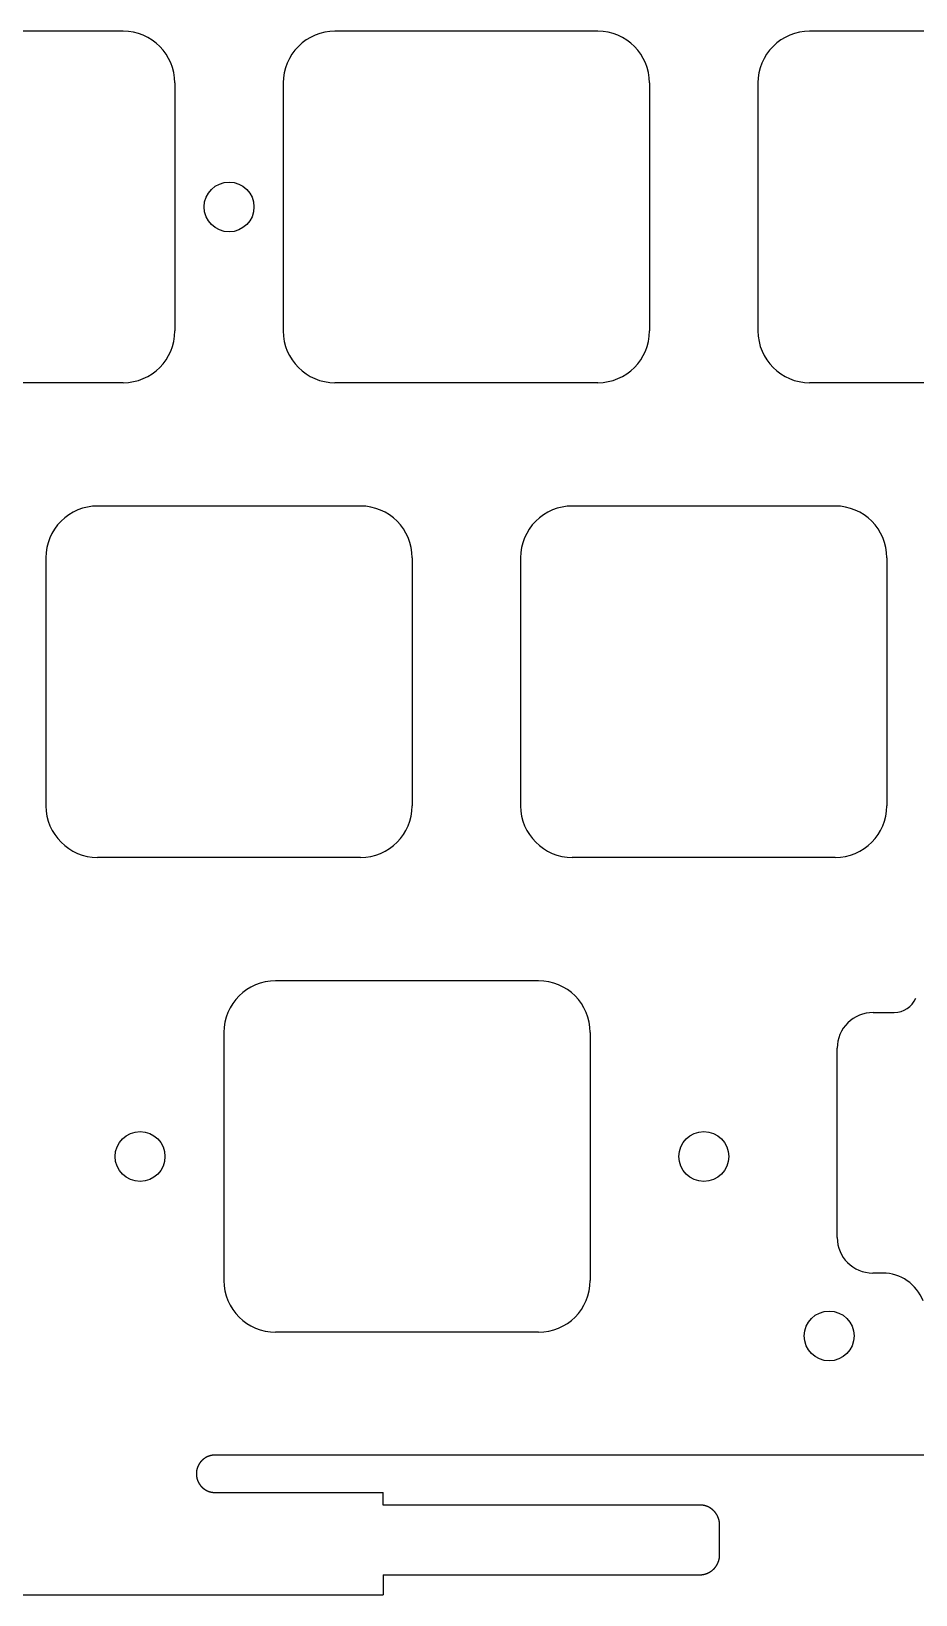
# Model space of a CAD drawing. Header units: millimetres. Extents: x -11 to 340, y -118 to 18.
# Drawn here: x 34.9 to 70.4, y -117.6 to -54.9 of the extents above; entities that cross this region are included whole.
import ezdxf

# ---------------------------------------------------------------- set-up
doc = ezdxf.new("R2010")
doc.units = ezdxf.units.MM
doc.header["$MEASUREMENT"] = 0
doc.layers.add('BLACK', color=7, linetype='CONTINUOUS')

msp = doc.modelspace()

# ---------------------------------------------------------------- linework, layer by layer
at = {"layer": 'BLACK', "linetype": 'Continuous'}
for p, q in [((38.6125, -54.8625), (28.062501, -54.8625)), ((47.112501, -54.862502), (47.112501, -54.8625)), ((57.6625, -54.8625), (47.112501, -54.8625)), ((66.162501, -54.862502), (66.162501, -54.8625)), ((76.7125, -54.8625), (66.162501, -54.8625)), ((40.687501, -56.9375), (40.687501, -66.8875)), ((45.037501, -56.9375), (45.037501, -66.8875)), ((59.737501, -56.9375), (59.737501, -66.8875)), ((64.087501, -56.9375), (64.087501, -66.8875)), ((38.612501, -68.9625), (28.0625, -68.9625)), ((38.612501, -68.962501), (38.612501, -68.9625)), ((57.662501, -68.9625), (47.1125, -68.9625)), ((57.662501, -68.962501), (57.662501, -68.9625)), ((76.712501, -68.9625), (66.1625, -68.9625)), ((37.587501, -73.912502), (37.587501, -73.9125)), ((48.1375, -73.9125), (37.587501, -73.9125)), ((56.637501, -73.912502), (56.637501, -73.9125)), ((67.1875, -73.9125), (56.637501, -73.9125)), ((35.512501, -75.9875), (35.512501, -85.9375)), ((50.212501, -75.9875), (50.212501, -85.9375)), ((54.562501, -75.9875), (54.562501, -85.9375)), ((69.262501, -75.9875), (69.262501, -85.9375)), ((48.137501, -88.0125), (37.5875, -88.0125)), ((48.137501, -88.012501), (48.137501, -88.0125)), ((67.187501, -88.0125), (56.6375, -88.0125)), ((67.187501, -88.012501), (67.187501, -88.0125)), ((55.28125, -92.9625), (44.731249, -92.9625)), ((68.705262, -94.23706), (69.558825, -94.23706)), ((69.558825, -94.237048), (69.558825, -94.23706)), ((42.65625, -95.0375), (42.65625, -104.987501)), ((57.35625, -95.0375), (57.35625, -104.9875)), ((67.268235, -103.26294), (67.268235, -95.6622)), ((69.097325, -104.68794), (68.693225, -104.68794)), ((55.28125, -107.0625), (44.73125, -107.0625)), ((41.7013, -112.290703), (41.698967, -112.293806)), ((41.703648, -112.287613), (41.7013, -112.290703)), ((41.706012, -112.284534), (41.703648, -112.287613)), ((41.708393, -112.281467), (41.706012, -112.284534)), ((41.710789, -112.278413), (41.708393, -112.281467)), ((41.713201, -112.275371), (41.710789, -112.278413)), ((41.71563, -112.27234), (41.713201, -112.275371)), ((41.718073, -112.269323), (41.71563, -112.27234)), ((41.720533, -112.266317), (41.718073, -112.269323)), ((41.723008, -112.263325), (41.720533, -112.266317)), ((41.725499, -112.260345), (41.723008, -112.263325)), ((41.728004, -112.257378), (41.725499, -112.260345)), ((41.730526, -112.254423), (41.728004, -112.257378)), ((41.733062, -112.251482), (41.730526, -112.254423)), ((41.735614, -112.248553), (41.733062, -112.251482)), ((41.738181, -112.245638), (41.735614, -112.248553)), ((41.740763, -112.242735), (41.738181, -112.245638)), ((41.74336, -112.239846), (41.740763, -112.242735)), ((41.745972, -112.23697), (41.74336, -112.239846)), ((41.748599, -112.234108), (41.745972, -112.23697)), ((41.751241, -112.231259), (41.748599, -112.234108)), ((41.753897, -112.228424), (41.751241, -112.231259)), ((41.756568, -112.225603), (41.753897, -112.228424)), ((41.759253, -112.222795), (41.756568, -112.225603)), ((41.761952, -112.220001), (41.759253, -112.222795)), ((41.764667, -112.217221), (41.761952, -112.220001)), ((41.767395, -112.214455), (41.764667, -112.217221)), ((41.770137, -112.211703), (41.767395, -112.214455)), ((41.775665, -112.206242), (41.770137, -112.211703)), ((41.781248, -112.200838), (41.775665, -112.206242)), ((41.786886, -112.195493), (41.781248, -112.200838)), ((41.792578, -112.190206), (41.786886, -112.195493)), ((41.798325, -112.184978), (41.792578, -112.190206)), ((41.804124, -112.17981), (41.798325, -112.184978)), ((41.809976, -112.174702), (41.804124, -112.17981)), ((41.815879, -112.169656), (41.809976, -112.174702)), ((41.821833, -112.164671), (41.815879, -112.169656)), ((41.827837, -112.159749), (41.821833, -112.164671)), ((41.833891, -112.154889), (41.827837, -112.159749)), ((41.839994, -112.150093), (41.833891, -112.154889)), ((41.846145, -112.145361), (41.839994, -112.150093)), ((41.852343, -112.140693), (41.846145, -112.145361)), ((41.858588, -112.13609), (41.852343, -112.140693)), ((41.864878, -112.131553), (41.858588, -112.13609)), ((41.871214, -112.127081), (41.864878, -112.131553)), ((41.877594, -112.122676), (41.871214, -112.127081)), ((41.884018, -112.118338), (41.877594, -112.122676)), ((41.890484, -112.114068), (41.884018, -112.118338)), ((41.896993, -112.109866), (41.890484, -112.114068)), ((41.903544, -112.105732), (41.896993, -112.109866)), ((41.910135, -112.101666), (41.903544, -112.105732)), ((41.916766, -112.09767), (41.910135, -112.101666)), ((41.923437, -112.093744), (41.916766, -112.09767)), ((41.930146, -112.089887), (41.923437, -112.093744)), ((41.936892, -112.086102), (41.930146, -112.089887)), ((41.943676, -112.082386), (41.936892, -112.086102)), ((41.950497, -112.078743), (41.943676, -112.082386)), ((41.957353, -112.07517), (41.950497, -112.078743)), ((41.964243, -112.07167), (41.957353, -112.07517)), ((41.971169, -112.068242), (41.964243, -112.07167)), ((41.978127, -112.064886), (41.971169, -112.068242)), ((41.985119, -112.061604), (41.978127, -112.064886)), ((41.992142, -112.058394), (41.985119, -112.061604)), ((41.999197, -112.055258), (41.992142, -112.058394)), ((42.006283, -112.052196), (41.999197, -112.055258)), ((42.013398, -112.049208), (42.006283, -112.052196)), ((42.020543, -112.046294), (42.013398, -112.049208)), ((42.027717, -112.043455), (42.020543, -112.046294)), ((42.034919, -112.040691), (42.027717, -112.043455)), ((42.042148, -112.038002), (42.034919, -112.040691)), ((42.049404, -112.035388), (42.042148, -112.038002)), ((42.056686, -112.032849), (42.049404, -112.035388)), ((42.063993, -112.030387), (42.056686, -112.032849)), ((42.071325, -112.028), (42.063993, -112.030387)), ((42.078681, -112.02569), (42.071325, -112.028)), ((42.086061, -112.023455), (42.078681, -112.02569)), ((42.093464, -112.021298), (42.086061, -112.023455)), ((42.100889, -112.019217), (42.093464, -112.021298)), ((42.108336, -112.017213), (42.100889, -112.019217)), ((42.115804, -112.015286), (42.108336, -112.017213)), ((42.123292, -112.013436), (42.115804, -112.015286)), ((42.130801, -112.011664), (42.123292, -112.013436)), ((42.138329, -112.009969), (42.130801, -112.011664)), ((42.145876, -112.008352), (42.138329, -112.009969)), ((42.153441, -112.006813), (42.145876, -112.008352)), ((42.161024, -112.005351), (42.153441, -112.006813)), ((42.168624, -112.003968), (42.161024, -112.005351)), ((42.176242, -112.002663), (42.168624, -112.003968)), ((42.183875, -112.001436), (42.176242, -112.002663)), ((42.191524, -112.000287), (42.183875, -112.001436)), ((42.199188, -111.999217), (42.191524, -112.000287)), ((42.206867, -111.998226), (42.199188, -111.999217)), ((42.214561, -111.997313), (42.206867, -111.998226)), ((42.222268, -111.996479), (42.214561, -111.997313)), ((42.229988, -111.995725), (42.222268, -111.996479)), ((42.237721, -111.995049), (42.229988, -111.995725)), ((42.245467, -111.994452), (42.237721, -111.995049)), ((42.253225, -111.993935), (42.245467, -111.994452)), ((42.260994, -111.993497), (42.253225, -111.993935)), ((42.268775, -111.993138), (42.260994, -111.993497)), ((42.276566, -111.992859), (42.268775, -111.993138)), ((42.284368, -111.99266), (42.276566, -111.992859)), ((42.292179, -111.99254), (42.284368, -111.99266)), ((42.3, -111.9925), (42.292179, -111.99254)), ((106.700195, -111.9925), (42.3, -111.9925)), ((41.550015, -112.737786), (41.55, -112.741703)), ((41.55, -112.741703), (41.55, -112.7425)), ((41.55, -112.7425), (41.55004, -112.750321)), ((41.550049, -112.733874), (41.550015, -112.737786)), ((41.55004, -112.750321), (41.55016, -112.758132)), ((41.550103, -112.729961), (41.550049, -112.733874)), ((41.550177, -112.726054), (41.550103, -112.729961)), ((41.55016, -112.758132), (41.550359, -112.765934)), ((41.550271, -112.722146), (41.550177, -112.726054)), ((41.550385, -112.718243), (41.550271, -112.722146)), ((41.550359, -112.765934), (41.550638, -112.773725)), ((41.550519, -112.714341), (41.550385, -112.718243)), ((41.550673, -112.710444), (41.550519, -112.714341)), ((41.550638, -112.773725), (41.550997, -112.781506)), ((41.550847, -112.706547), (41.550673, -112.710444)), ((41.55104, -112.702655), (41.550847, -112.706547)), ((41.550997, -112.781506), (41.551435, -112.789275)), ((41.551254, -112.698763), (41.55104, -112.702655)), ((41.551488, -112.694877), (41.551254, -112.698763)), ((41.551435, -112.789275), (41.551952, -112.797033)), ((41.551741, -112.690991), (41.551488, -112.694877)), ((41.552014, -112.687111), (41.551741, -112.690991)), ((41.551952, -112.797033), (41.552549, -112.804779)), ((41.552308, -112.683231), (41.552014, -112.687111)), ((41.552621, -112.679356), (41.552308, -112.683231)), ((41.552549, -112.804779), (41.553225, -112.812512)), ((41.552953, -112.675483), (41.552621, -112.679356)), ((41.553306, -112.671615), (41.552953, -112.675483)), ((41.553225, -112.812512), (41.553979, -112.820232)), ((41.553679, -112.667747), (41.553306, -112.671615)), ((41.554071, -112.663886), (41.553679, -112.667747)), ((41.553979, -112.820232), (41.554813, -112.82794)), ((41.554483, -112.660025), (41.554071, -112.663886)), ((41.554915, -112.656171), (41.554483, -112.660025)), ((41.554813, -112.82794), (41.555726, -112.835633)), ((41.555366, -112.652317), (41.554915, -112.656171)), ((41.555838, -112.648469), (41.555366, -112.652317)), ((41.555726, -112.835633), (41.556717, -112.843312)), ((41.556329, -112.644622), (41.555838, -112.648469)), ((41.55684, -112.640782), (41.556329, -112.644622)), ((41.556717, -112.843312), (41.557787, -112.850976)), ((41.55737, -112.636943), (41.55684, -112.640782)), ((41.55792, -112.63311), (41.55737, -112.636943)), ((41.557787, -112.850976), (41.558936, -112.858625)), ((41.55849, -112.629278), (41.55792, -112.63311)), ((41.55908, -112.625453), (41.55849, -112.629278)), ((41.558936, -112.858625), (41.560163, -112.866259)), ((41.559689, -112.621629), (41.55908, -112.625453)), ((41.560318, -112.617812), (41.559689, -112.621629)), ((41.560163, -112.866259), (41.561468, -112.873876)), ((41.560966, -112.613996), (41.560318, -112.617812)), ((41.561634, -112.610187), (41.560966, -112.613996)), ((41.561468, -112.873876), (41.562851, -112.881476)), ((41.562322, -112.60638), (41.561634, -112.610187)), ((41.563029, -112.602579), (41.562322, -112.60638)), ((41.562851, -112.881476), (41.564313, -112.889059)), ((41.563756, -112.598781), (41.563029, -112.602579)), ((41.564502, -112.594989), (41.563756, -112.598781)), ((41.564313, -112.889059), (41.565852, -112.896624)), ((41.565268, -112.591199), (41.564502, -112.594989)), ((41.566053, -112.587416), (41.565268, -112.591199)), ((41.565852, -112.896624), (41.567469, -112.904171)), ((41.566858, -112.583636), (41.566053, -112.587416)), ((41.567682, -112.579862), (41.566858, -112.583636)), ((41.567469, -112.904171), (41.569164, -112.911699)), ((41.568526, -112.576091), (41.567682, -112.579862)), ((41.569389, -112.572327), (41.568526, -112.576091)), ((41.569164, -112.911699), (41.570936, -112.919208)), ((41.570272, -112.568566), (41.569389, -112.572327)), ((41.571174, -112.564812), (41.570272, -112.568566)), ((41.572096, -112.561061), (41.571174, -112.564812)), ((41.573036, -112.557317), (41.572096, -112.561061)), ((41.573996, -112.553576), (41.573036, -112.557317)), ((41.574976, -112.549843), (41.573996, -112.553576)), ((41.575975, -112.546112), (41.574976, -112.549843)), ((41.576992, -112.54239), (41.575975, -112.546112)), ((41.57803, -112.53867), (41.576992, -112.54239)), ((41.579086, -112.534958), (41.57803, -112.53867)), ((41.580162, -112.53125), (41.579086, -112.534958)), ((41.581257, -112.52755), (41.580162, -112.53125)), ((41.582371, -112.523853), (41.581257, -112.52755)), ((41.583504, -112.520165), (41.582371, -112.523853)), ((41.584657, -112.51648), (41.583504, -112.520165)), ((41.585828, -112.512803), (41.584657, -112.51648)), ((41.587019, -112.50913), (41.585828, -112.512803)), ((41.588228, -112.505466), (41.587019, -112.50913)), ((41.589457, -112.501805), (41.588228, -112.505466)), ((41.590704, -112.498154), (41.589457, -112.501805)), ((41.591971, -112.494506), (41.590704, -112.498154)), ((41.593256, -112.490867), (41.591971, -112.494506)), ((41.594561, -112.487233), (41.593256, -112.490867)), ((41.595884, -112.483607), (41.594561, -112.487233)), ((41.597226, -112.479986), (41.595884, -112.483607)), ((41.598587, -112.476374), (41.597226, -112.479986)), ((41.599967, -112.472766), (41.598587, -112.476374)), ((41.601365, -112.469168), (41.599967, -112.472766)), ((41.602782, -112.465575), (41.601365, -112.469168)), ((41.604218, -112.461991), (41.602782, -112.465575)), ((41.605673, -112.458412), (41.604218, -112.461991)), ((41.607146, -112.454842), (41.605673, -112.458412)), ((41.608638, -112.451278), (41.607146, -112.454842)), ((41.610148, -112.447724), (41.608638, -112.451278)), ((41.611677, -112.444175), (41.610148, -112.447724)), ((41.613224, -112.440635), (41.611677, -112.444175)), ((41.614791, -112.437102), (41.613224, -112.440635)), ((41.616375, -112.433578), (41.614791, -112.437102)), ((41.617978, -112.43006), (41.616375, -112.433578)), ((41.619598, -112.426552), (41.617978, -112.43006)), ((41.621238, -112.423051), (41.619598, -112.426552)), ((41.622895, -112.419559), (41.621238, -112.423051)), ((41.624572, -112.416074), (41.622895, -112.419559)), ((41.626265, -112.412599), (41.624572, -112.416074)), ((41.627978, -112.409131), (41.626265, -112.412599)), ((41.629708, -112.405673), (41.627978, -112.409131)), ((41.631457, -112.402222), (41.629708, -112.405673)), ((41.633223, -112.398781), (41.631457, -112.402222)), ((41.635007, -112.395348), (41.633223, -112.398781)), ((41.636809, -112.391925), (41.635007, -112.395348)), ((41.63863, -112.388509), (41.636809, -112.391925)), ((41.640467, -112.385104), (41.63863, -112.388509)), ((41.642324, -112.381707), (41.640467, -112.385104)), ((41.644197, -112.378321), (41.642324, -112.381707)), ((41.646089, -112.374942), (41.644197, -112.378321)), ((41.647997, -112.371574), (41.646089, -112.374942)), ((41.649924, -112.368215), (41.647997, -112.371574)), ((41.651868, -112.364866), (41.649924, -112.368215)), ((41.65383, -112.361526), (41.651868, -112.364866)), ((41.655808, -112.358197), (41.65383, -112.361526)), ((41.657805, -112.354877), (41.655808, -112.358197)), ((41.659818, -112.351567), (41.657805, -112.354877)), ((41.66185, -112.348267), (41.659818, -112.351567)), ((41.663898, -112.344978), (41.66185, -112.348267)), ((41.665963, -112.341698), (41.663898, -112.344978)), ((41.668046, -112.33843), (41.665963, -112.341698)), ((41.670146, -112.335171), (41.668046, -112.33843)), ((41.672262, -112.331924), (41.670146, -112.335171)), ((41.674396, -112.328686), (41.672262, -112.331924)), ((41.676546, -112.32546), (41.674396, -112.328686)), ((41.678714, -112.322244), (41.676546, -112.32546)), ((41.680898, -112.31904), (41.678714, -112.322244)), ((41.683099, -112.315845), (41.680898, -112.31904)), ((41.685316, -112.312663), (41.683099, -112.315845)), ((41.68755, -112.309491), (41.685316, -112.312663)), ((41.689801, -112.306332), (41.68755, -112.309491)), ((41.692068, -112.303182), (41.689801, -112.306332)), ((41.694351, -112.300045), (41.692068, -112.303182)), ((41.696651, -112.296919), (41.694351, -112.300045)), ((41.698967, -112.293806), (41.696651, -112.296919)), ((41.570936, -112.919208), (41.572786, -112.926696)), ((41.572786, -112.926696), (41.574713, -112.934164)), ((41.574713, -112.934164), (41.576717, -112.941611)), ((41.576717, -112.941611), (41.578798, -112.949036)), ((41.578798, -112.949036), (41.580955, -112.956439)), ((41.580955, -112.956439), (41.58319, -112.963819)), ((41.58319, -112.963819), (41.5855, -112.971175)), ((41.5855, -112.971175), (41.587887, -112.978507)), ((41.587887, -112.978507), (41.590349, -112.985815)), ((41.590349, -112.985815), (41.592888, -112.993097)), ((41.592888, -112.993097), (41.595501, -113.000352)), ((41.595501, -113.000352), (41.598191, -113.007582)), ((41.598191, -113.007582), (41.600955, -113.014783)), ((41.600955, -113.014783), (41.603794, -113.021957)), ((41.603794, -113.021957), (41.606708, -113.029102)), ((41.606708, -113.029102), (41.609696, -113.036218)), ((41.609696, -113.036218), (41.612758, -113.043303)), ((41.612758, -113.043303), (41.615894, -113.050358)), ((41.615894, -113.050358), (41.619104, -113.057382)), ((41.619104, -113.057382), (41.622386, -113.064373)), ((41.622386, -113.064373), (41.625742, -113.071332)), ((41.625742, -113.071332), (41.62917, -113.078257)), ((41.62917, -113.078257), (41.63267, -113.085148)), ((41.63267, -113.085148), (41.636243, -113.092004)), ((41.636243, -113.092004), (41.639886, -113.098824)), ((41.639886, -113.098824), (41.643601, -113.105608)), ((41.643601, -113.105608), (41.647387, -113.112355)), ((41.647387, -113.112355), (41.651244, -113.119064)), ((41.651244, -113.119064), (41.65517, -113.125734)), ((41.65517, -113.125734), (41.659166, -113.132365)), ((41.659166, -113.132365), (41.663231, -113.138956)), ((41.663231, -113.138956), (41.667366, -113.145507)), ((41.667366, -113.145507), (41.671568, -113.152016)), ((41.671568, -113.152016), (41.675838, -113.158483)), ((41.675838, -113.158483), (41.680176, -113.164906)), ((41.680176, -113.164906), (41.684581, -113.171286)), ((41.684581, -113.171286), (41.689052, -113.177622)), ((41.689052, -113.177622), (41.69359, -113.183913)), ((41.69359, -113.183913), (41.698193, -113.190157)), ((41.698193, -113.190157), (41.70286, -113.196355)), ((41.70286, -113.196355), (41.707593, -113.202506)), ((41.707593, -113.202506), (41.712389, -113.208609)), ((41.712389, -113.208609), (41.717249, -113.214663)), ((41.717249, -113.214663), (41.722171, -113.220667)), ((41.722171, -113.220667), (41.727156, -113.226621)), ((41.727156, -113.226621), (41.732202, -113.232525)), ((41.732202, -113.232525), (41.73731, -113.238376)), ((41.73731, -113.238376), (41.742478, -113.244175)), ((41.742478, -113.244175), (41.747705, -113.249922)), ((41.747705, -113.249922), (41.752992, -113.255614)), ((41.752992, -113.255614), (41.758338, -113.261252)), ((41.758338, -113.261252), (41.763742, -113.266835)), ((41.763742, -113.266835), (41.769203, -113.272363)), ((41.769203, -113.272363), (41.771955, -113.275105)), ((41.771955, -113.275105), (41.774721, -113.277834)), ((41.774721, -113.277834), (41.777501, -113.280548)), ((41.777501, -113.280548), (41.780295, -113.283247)), ((41.780295, -113.283247), (41.783102, -113.285933)), ((41.783102, -113.285933), (41.785924, -113.288603)), ((41.785924, -113.288603), (41.788759, -113.29126)), ((41.788759, -113.29126), (41.791608, -113.293901)), ((41.791608, -113.293901), (41.79447, -113.296528)), ((41.79447, -113.296528), (41.797346, -113.29914)), ((41.797346, -113.29914), (41.800235, -113.301737)), ((41.800235, -113.301737), (41.803137, -113.304319)), ((41.803137, -113.304319), (41.806053, -113.306886)), ((41.806053, -113.306886), (41.808981, -113.309438)), ((41.808981, -113.309438), (41.811923, -113.311974)), ((41.811923, -113.311974), (41.814877, -113.314496)), ((41.814877, -113.314496), (41.817844, -113.317002)), ((41.817844, -113.317002), (41.820825, -113.319492)), ((41.820825, -113.319492), (41.823817, -113.321967)), ((41.823817, -113.321967), (41.826823, -113.324427)), ((41.826823, -113.324427), (41.82984, -113.32687)), ((41.82984, -113.32687), (41.83287, -113.329299)), ((41.83287, -113.329299), (41.835912, -113.331711)), ((41.835912, -113.331711), (41.838967, -113.334107)), ((41.838967, -113.334107), (41.842033, -113.336488)), ((41.842033, -113.336488), (41.845112, -113.338852)), ((41.845112, -113.338852), (41.848202, -113.3412)), ((41.848202, -113.3412), (41.851305, -113.343533)), ((41.851305, -113.343533), (41.854419, -113.345849)), ((41.854419, -113.345849), (41.857545, -113.348149)), ((41.857545, -113.348149), (41.860682, -113.350432)), ((41.860682, -113.350432), (41.863831, -113.352699)), ((41.863831, -113.352699), (41.866991, -113.35495)), ((41.866991, -113.35495), (41.870163, -113.357184)), ((41.870163, -113.357184), (41.873345, -113.359401)), ((41.873345, -113.359401), (41.876539, -113.361602)), ((41.876539, -113.361602), (41.879744, -113.363786)), ((41.879744, -113.363786), (41.88296, -113.365954)), ((41.88296, -113.365954), (41.886186, -113.368104)), ((41.886186, -113.368104), (41.889423, -113.370238)), ((41.889423, -113.370238), (41.892671, -113.372354)), ((41.892671, -113.372354), (41.89593, -113.374454)), ((41.89593, -113.374454), (41.899198, -113.376537)), ((41.899198, -113.376537), (41.902478, -113.378602)), ((41.902478, -113.378602), (41.905767, -113.38065)), ((41.905767, -113.38065), (41.909067, -113.382682)), ((41.909067, -113.382682), (41.912376, -113.384695)), ((41.912376, -113.384695), (41.915697, -113.386692)), ((41.915697, -113.386692), (41.919026, -113.38867)), ((41.919026, -113.38867), (41.922366, -113.390632)), ((41.922366, -113.390632), (41.925714, -113.392576)), ((41.925714, -113.392576), (41.929074, -113.394503)), ((41.929074, -113.394503), (41.932442, -113.396412)), ((41.932442, -113.396412), (41.93582, -113.398303)), ((41.93582, -113.398303), (41.939207, -113.400176)), ((41.939207, -113.400176), (41.942604, -113.402033)), ((41.942604, -113.402033), (41.946009, -113.40387)), ((41.946009, -113.40387), (41.949424, -113.405691)), ((41.949424, -113.405691), (41.952847, -113.407493)), ((41.952847, -113.407493), (41.956281, -113.409277)), ((41.956281, -113.409277), (41.959722, -113.411043)), ((41.959722, -113.411043), (41.963173, -113.412792)), ((41.963173, -113.412792), (41.966631, -113.414522)), ((41.966631, -113.414522), (41.970099, -113.416235)), ((41.970099, -113.416235), (41.973574, -113.417928)), ((41.973574, -113.417928), (41.977059, -113.419605)), ((41.977059, -113.419605), (41.98055, -113.421262)), ((41.98055, -113.421262), (41.984052, -113.422902)), ((41.984052, -113.422902), (41.98756, -113.424522)), ((41.98756, -113.424522), (41.991078, -113.426125)), ((41.991078, -113.426125), (41.994601, -113.427709)), ((41.994601, -113.427709), (41.998135, -113.429275)), ((41.998135, -113.429275), (42.001674, -113.430823)), ((42.001674, -113.430823), (42.005223, -113.432352)), ((42.005223, -113.432352), (42.008778, -113.433862)), ((42.008778, -113.433862), (42.012342, -113.435354)), ((42.012342, -113.435354), (42.015912, -113.436827)), ((42.015912, -113.436827), (42.01949, -113.438282)), ((42.01949, -113.438282), (42.023074, -113.439718)), ((42.023074, -113.439718), (42.026668, -113.441135)), ((42.026668, -113.441135), (42.030266, -113.442533)), ((42.030266, -113.442533), (42.033873, -113.443913)), ((42.033873, -113.443913), (42.037485, -113.445274)), ((42.037485, -113.445274), (42.041106, -113.446616)), ((42.041106, -113.446616), (42.044732, -113.447939)), ((42.044732, -113.447939), (42.048367, -113.449244)), ((42.048367, -113.449244), (42.052006, -113.450529)), ((42.052006, -113.450529), (42.055653, -113.451796)), ((42.055653, -113.451796), (42.059305, -113.453043)), ((42.059305, -113.453043), (42.062965, -113.454272)), ((42.062965, -113.454272), (42.06663, -113.455481)), ((42.06663, -113.455481), (42.070303, -113.456672)), ((42.070303, -113.456672), (42.073979, -113.457843)), ((42.073979, -113.457843), (42.077664, -113.458996)), ((42.077664, -113.458996), (42.081353, -113.460129)), ((42.081353, -113.460129), (42.08505, -113.461243)), ((42.08505, -113.461243), (42.08875, -113.462338)), ((42.08875, -113.462338), (42.092458, -113.463414)), ((42.092458, -113.463414), (42.09617, -113.46447)), ((42.09617, -113.46447), (42.099889, -113.465508)), ((42.099889, -113.465508), (42.103612, -113.466525)), ((42.103612, -113.466525), (42.107342, -113.467524)), ((42.107342, -113.467524), (42.111076, -113.468504)), ((42.111076, -113.468504), (42.114817, -113.469464)), ((42.114817, -113.469464), (42.11856, -113.470404)), ((42.11856, -113.470404), (42.122312, -113.471326)), ((42.122312, -113.471326), (42.126066, -113.472228)), ((42.126066, -113.472228), (42.129827, -113.473111)), ((42.129827, -113.473111), (42.133591, -113.473974)), ((42.133591, -113.473974), (42.137362, -113.474818)), ((42.137362, -113.474818), (42.141135, -113.475642)), ((42.141135, -113.475642), (42.144916, -113.476447)), ((42.144916, -113.476447), (42.148699, -113.477232)), ((42.148699, -113.477232), (42.152488, -113.477998)), ((42.152488, -113.477998), (42.15628, -113.478744)), ((42.15628, -113.478744), (42.160079, -113.479471)), ((42.160079, -113.479471), (42.163879, -113.480178)), ((42.163879, -113.480178), (42.167687, -113.480866)), ((42.167687, -113.480866), (42.171496, -113.481534)), ((42.171496, -113.481534), (42.175311, -113.482182)), ((42.175311, -113.482182), (42.179129, -113.482811)), ((42.179129, -113.482811), (42.182952, -113.48342)), ((42.182952, -113.48342), (42.186778, -113.48401)), ((42.186778, -113.48401), (42.190609, -113.48458)), ((42.190609, -113.48458), (42.194442, -113.48513)), ((42.194442, -113.48513), (42.198282, -113.48566)), ((42.198282, -113.48566), (42.202122, -113.486171)), ((42.202122, -113.486171), (42.205969, -113.486662)), ((42.205969, -113.486662), (42.209817, -113.487134)), ((42.209817, -113.487134), (42.21367, -113.487585)), ((42.21367, -113.487585), (42.217525, -113.488017)), ((42.217525, -113.488017), (42.221386, -113.488429)), ((42.221386, -113.488429), (42.225247, -113.488821)), ((42.225247, -113.488821), (42.229114, -113.489194)), ((42.229114, -113.489194), (42.232982, -113.489547)), ((42.232982, -113.489547), (42.236856, -113.489879)), ((42.236856, -113.489879), (42.24073, -113.490192)), ((42.24073, -113.490192), (42.24461, -113.490486)), ((42.24461, -113.490486), (42.248491, -113.490759)), ((42.248491, -113.490759), (42.252377, -113.491012)), ((42.252377, -113.491012), (42.256263, -113.491246)), ((42.256263, -113.491246), (42.260154, -113.49146)), ((42.260154, -113.49146), (42.264046, -113.491653)), ((42.264046, -113.491653), (42.267944, -113.491827)), ((42.267944, -113.491827), (42.271841, -113.491981)), ((42.271841, -113.491981), (42.275743, -113.492115)), ((42.275743, -113.492115), (42.279646, -113.492229)), ((42.279646, -113.492229), (42.283553, -113.492323)), ((42.283553, -113.492323), (42.287461, -113.492397)), ((42.287461, -113.492397), (42.291374, -113.492451)), ((42.291374, -113.492451), (42.295286, -113.492485)), ((42.295286, -113.492485), (42.299203, -113.4925)), ((42.299203, -113.4925), (42.3, -113.4925)), ((42.3, -113.4925), (49.05, -113.4925)), ((49.05, -113.995029), (49.05, -113.4925)), ((61.75, -113.995029), (49.05, -113.995029)), ((61.750728, -113.995029), (61.75, -113.995029)), ((61.754773, -113.995043), (61.750728, -113.995029)), ((61.758814, -113.995077), (61.754773, -113.995043)), ((61.762855, -113.99513), (61.758814, -113.995077)), ((61.766891, -113.995204), (61.762855, -113.99513)), ((61.770927, -113.995297), (61.766891, -113.995204)), ((61.774958, -113.995411), (61.770927, -113.995297)), ((61.778989, -113.995544), (61.774958, -113.995411)), ((61.783015, -113.995698), (61.778989, -113.995544)), ((61.787041, -113.995871), (61.783015, -113.995698)), ((61.791061, -113.996065), (61.787041, -113.995871)), ((61.795082, -113.996278), (61.791061, -113.996065)), ((61.799096, -113.996511), (61.795082, -113.996278)), ((61.803111, -113.996764), (61.799096, -113.996511)), ((61.80712, -113.997037), (61.803111, -113.996764)), ((61.811128, -113.99733), (61.80712, -113.997037)), ((61.815131, -113.997642), (61.811128, -113.99733)), ((61.819134, -113.997975), (61.815131, -113.997642)), ((61.823131, -113.998327), (61.819134, -113.997975)), ((61.827127, -113.998699), (61.823131, -113.998327)), ((61.831117, -113.999091), (61.827127, -113.998699)), ((61.835106, -113.999503), (61.831117, -113.999091)), ((61.83909, -113.999934), (61.835106, -113.999503)), ((61.843073, -114.000385), (61.83909, -113.999934)), ((61.847049, -114.000856), (61.843073, -114.000385)), ((61.851025, -114.001347), (61.847049, -114.000856)), ((61.854995, -114.001857), (61.851025, -114.001347)), ((61.858963, -114.002387), (61.854995, -114.001857)), ((61.862925, -114.002937), (61.858963, -114.002387)), ((61.866886, -114.003507), (61.862925, -114.002937)), ((61.870841, -114.004096), (61.866886, -114.003507)), ((61.874794, -114.004705), (61.870841, -114.004096)), ((61.878741, -114.005333), (61.874794, -114.004705)), ((61.882686, -114.005982), (61.878741, -114.005333)), ((61.886624, -114.006649), (61.882686, -114.005982)), ((61.890561, -114.007337), (61.886624, -114.006649)), ((61.894492, -114.008044), (61.890561, -114.007337)), ((61.89842, -114.008771), (61.894492, -114.008044)), ((61.902342, -114.009516), (61.89842, -114.008771)), ((61.906261, -114.010282), (61.902342, -114.009516)), ((61.910174, -114.011067), (61.906261, -114.010282)), ((61.914085, -114.011872), (61.910174, -114.011067)), ((61.917989, -114.012696), (61.914085, -114.011872)), ((61.92189, -114.01354), (61.917989, -114.012696)), ((61.925784, -114.014403), (61.92189, -114.01354)), ((61.929676, -114.015286), (61.925784, -114.014403)), ((61.933561, -114.016188), (61.929676, -114.015286)), ((61.937443, -114.017109), (61.933561, -114.016188)), ((61.941317, -114.01805), (61.937443, -114.017109)), ((61.945189, -114.01901), (61.941317, -114.01805)), ((61.949054, -114.01999), (61.945189, -114.01901)), ((61.952915, -114.020989), (61.949054, -114.01999)), ((61.956769, -114.022007), (61.952915, -114.020989)), ((61.96062, -114.023044), (61.956769, -114.022007)), ((61.964463, -114.024101), (61.96062, -114.023044)), ((61.968303, -114.025177), (61.964463, -114.024101)), ((61.972135, -114.026272), (61.968303, -114.025177)), ((61.975964, -114.027387), (61.972135, -114.026272)), ((61.979785, -114.02852), (61.975964, -114.027387)), ((61.983602, -114.029673), (61.979785, -114.02852)), ((61.987411, -114.030845), (61.983602, -114.029673)), ((61.991217, -114.032036), (61.987411, -114.030845)), ((61.995014, -114.033246), (61.991217, -114.032036)), ((61.998807, -114.034476), (61.995014, -114.033246)), ((62.002592, -114.035724), (61.998807, -114.034476)), ((62.006373, -114.036991), (62.002592, -114.035724)), ((62.010145, -114.038277), (62.006373, -114.036991)), ((62.013913, -114.039583), (62.010145, -114.038277)), ((62.017672, -114.040907), (62.013913, -114.039583)), ((62.021427, -114.04225), (62.017672, -114.040907)), ((62.025174, -114.043612), (62.021427, -114.04225)), ((62.028915, -114.044993), (62.025174, -114.043612)), ((62.032648, -114.046393), (62.028915, -114.044993)), ((62.036376, -114.047811), (62.032648, -114.046393)), ((62.040095, -114.049248), (62.036376, -114.047811)), ((62.043809, -114.050705), (62.040095, -114.049248)), ((62.047513, -114.052179), (62.043809, -114.050705)), ((62.051213, -114.053673), (62.047513, -114.052179)), ((62.054903, -114.055185), (62.051213, -114.053673)), ((62.058588, -114.056716), (62.054903, -114.055185)), ((62.062264, -114.058265), (62.058588, -114.056716)), ((62.065933, -114.059833), (62.062264, -114.058265)), ((62.069594, -114.061419), (62.065933, -114.059833)), ((62.073248, -114.063024), (62.069594, -114.061419)), ((62.076893, -114.064647), (62.073248, -114.063024)), ((62.080532, -114.066289), (62.076893, -114.064647)), ((62.084161, -114.067949), (62.080532, -114.066289)), ((62.087784, -114.069627), (62.084161, -114.067949)), ((62.091397, -114.071324), (62.087784, -114.069627)), ((62.095003, -114.073039), (62.091397, -114.071324)), ((62.0986, -114.074772), (62.095003, -114.073039)), ((62.10219, -114.076524), (62.0986, -114.074772)), ((62.105769, -114.078293), (62.10219, -114.076524)), ((62.109342, -114.080081), (62.105769, -114.078293)), ((62.112905, -114.081886), (62.109342, -114.080081)), ((62.11646, -114.08371), (62.112905, -114.081886)), ((62.120005, -114.085551), (62.11646, -114.08371)), ((62.123542, -114.087411), (62.120005, -114.085551)), ((62.12707, -114.089288), (62.123542, -114.087411)), ((62.130589, -114.091184), (62.12707, -114.089288)), ((62.134098, -114.093097), (62.130589, -114.091184)), ((62.137599, -114.095028), (62.134098, -114.093097)), ((62.14109, -114.096977), (62.137599, -114.095028)), ((62.144572, -114.098943), (62.14109, -114.096977)), ((62.148043, -114.100927), (62.144572, -114.098943)), ((62.151507, -114.102929), (62.148043, -114.100927)), ((62.154959, -114.104947), (62.151507, -114.102929)), ((62.158402, -114.106984), (62.154959, -114.104947)), ((62.161835, -114.109037), (62.158402, -114.106984)), ((62.165259, -114.111109), (62.161835, -114.109037)), ((62.168671, -114.113197), (62.165259, -114.111109)), ((62.172075, -114.115303), (62.168671, -114.113197)), ((62.175467, -114.117426), (62.172075, -114.115303)), ((62.17885, -114.119567), (62.175467, -114.117426)), ((62.182222, -114.121724), (62.17885, -114.119567)), ((62.185584, -114.123898), (62.182222, -114.121724)), ((62.188935, -114.126089), (62.185584, -114.123898)), ((62.192276, -114.128298), (62.188935, -114.126089)), ((62.195605, -114.130523), (62.192276, -114.128298)), ((62.198924, -114.132765), (62.195605, -114.130523)), ((62.202231, -114.135023), (62.198924, -114.132765)), ((62.205529, -114.137299), (62.202231, -114.135023)), ((62.208814, -114.139591), (62.205529, -114.137299)), ((62.212089, -114.1419), (62.208814, -114.139591)), ((62.215352, -114.144225), (62.212089, -114.1419)), ((62.218604, -114.146567), (62.215352, -114.144225)), ((62.221844, -114.148925), (62.218604, -114.146567)), ((62.225073, -114.151299), (62.221844, -114.148925)), ((62.22829, -114.15369), (62.225073, -114.151299)), ((62.231496, -114.156097), (62.22829, -114.15369)), ((62.234689, -114.15852), (62.231496, -114.156097)), ((62.237871, -114.160959), (62.234689, -114.15852)), ((62.24104, -114.163414), (62.237871, -114.160959)), ((62.244198, -114.165885), (62.24104, -114.163414)), ((62.247344, -114.168372), (62.244198, -114.165885)), ((62.250477, -114.170875), (62.247344, -114.168372)), ((62.253598, -114.173393), (62.250477, -114.170875)), ((62.256706, -114.175928), (62.253598, -114.173393)), ((62.259802, -114.178477), (62.256706, -114.175928)), ((62.262886, -114.181043), (62.259802, -114.178477)), ((62.265956, -114.183623), (62.262886, -114.181043)), ((62.269014, -114.18622), (62.265956, -114.183623)), ((62.272059, -114.188831), (62.269014, -114.18622)), ((62.275091, -114.191458), (62.272059, -114.188831)), ((62.27811, -114.1941), (62.275091, -114.191458)), ((62.281116, -114.196757), (62.27811, -114.1941)), ((62.284109, -114.199429), (62.281116, -114.196757)), ((62.287088, -114.202116), (62.284109, -114.199429)), ((62.290054, -114.204818), (62.287088, -114.202116)), ((62.293007, -114.207535), (62.290054, -114.204818)), ((62.295946, -114.210266), (62.293007, -114.207535)), ((62.298872, -114.213013), (62.295946, -114.210266)), ((62.301783, -114.215773), (62.298872, -114.213013)), ((62.304681, -114.218549), (62.301783, -114.215773)), ((62.307566, -114.221338), (62.304681, -114.218549)), ((62.310436, -114.224142), (62.307566, -114.221338)), ((62.313292, -114.22696), (62.310436, -114.224142)), ((62.318962, -114.232639), (62.313292, -114.22696)), ((62.324575, -114.238375), (62.318962, -114.232639)), ((62.330131, -114.244165), (62.324575, -114.238375)), ((62.335628, -114.250011), (62.330131, -114.244165)), ((62.341066, -114.25591), (62.335628, -114.250011)), ((62.346445, -114.261863), (62.341066, -114.25591)), ((62.351763, -114.267869), (62.346445, -114.261863)), ((62.357022, -114.273927), (62.351763, -114.267869)), ((62.362218, -114.280036), (62.357022, -114.273927)), ((62.367353, -114.286197), (62.362218, -114.280036)), ((62.372426, -114.292407), (62.367353, -114.286197)), ((62.377436, -114.298667), (62.372426, -114.292407)), ((62.382382, -114.304975), (62.377436, -114.298667)), ((62.387264, -114.311331), (62.382382, -114.304975)), ((62.392082, -114.317735), (62.387264, -114.311331)), ((62.396835, -114.324185), (62.392082, -114.317735)), ((62.401522, -114.330682), (62.396835, -114.324185)), ((62.406144, -114.337223), (62.401522, -114.330682)), ((62.410698, -114.343809), (62.406144, -114.337223)), ((62.415186, -114.350438), (62.410698, -114.343809)), ((62.419607, -114.357111), (62.415186, -114.350438)), ((62.42396, -114.363826), (62.419607, -114.357111)), ((62.428244, -114.370582), (62.42396, -114.363826)), ((62.43246, -114.37738), (62.428244, -114.370582)), ((62.436606, -114.384217), (62.43246, -114.37738)), ((62.440683, -114.391094), (62.436606, -114.384217)), ((62.44469, -114.39801), (62.440683, -114.391094)), ((62.448627, -114.404964), (62.44469, -114.39801)), ((62.452493, -114.411956), (62.448627, -114.404964)), ((62.456288, -114.418984), (62.452493, -114.411956)), ((62.460012, -114.426048), (62.456288, -114.418984)), ((62.463663, -114.433147), (62.460012, -114.426048)), ((62.467243, -114.440281), (62.463663, -114.433147)), ((62.470751, -114.447449), (62.467243, -114.440281)), ((62.474185, -114.45465), (62.470751, -114.447449)), ((62.477547, -114.461883), (62.474185, -114.45465)), ((62.480835, -114.469148), (62.477547, -114.461883)), ((62.48405, -114.476445), (62.480835, -114.469148)), ((62.487191, -114.483772), (62.48405, -114.476445)), ((62.490257, -114.491129), (62.487191, -114.483772)), ((62.49325, -114.498515), (62.490257, -114.491129)), ((62.496167, -114.50593), (62.49325, -114.498515)), ((62.49901, -114.513372), (62.496167, -114.50593)), ((62.501778, -114.520842), (62.49901, -114.513372)), ((62.50447, -114.528339), (62.501778, -114.520842)), ((62.507087, -114.535861), (62.50447, -114.528339)), ((62.509628, -114.543409), (62.507087, -114.535861)), ((62.512093, -114.550982), (62.509628, -114.543409)), ((62.514482, -114.558579), (62.512093, -114.550982)), ((62.516794, -114.566199), (62.514482, -114.558579)), ((62.51903, -114.573843), (62.516794, -114.566199)), ((62.521189, -114.581509), (62.51903, -114.573843)), ((62.523272, -114.589196), (62.521189, -114.581509)), ((62.525277, -114.596905), (62.523272, -114.589196)), ((62.527205, -114.604635), (62.525277, -114.596905)), ((62.529056, -114.612385), (62.527205, -114.604635)), ((62.530829, -114.620154), (62.529056, -114.612385)), ((62.532525, -114.627942), (62.530829, -114.620154)), ((62.534143, -114.635749), (62.532525, -114.627942)), ((62.535683, -114.643574), (62.534143, -114.635749)), ((62.537145, -114.651417), (62.535683, -114.643574)), ((62.538529, -114.659276), (62.537145, -114.651417)), ((62.539835, -114.667152), (62.538529, -114.659276)), ((62.541062, -114.675044), (62.539835, -114.667152)), ((62.542211, -114.682951), (62.541062, -114.675044)), ((62.543281, -114.690874), (62.542211, -114.682951)), ((62.544273, -114.698811), (62.543281, -114.690874)), ((62.545186, -114.706762), (62.544273, -114.698811)), ((62.54602, -114.714726), (62.545186, -114.706762)), ((62.546775, -114.722704), (62.54602, -114.714726)), ((62.547451, -114.730695), (62.546775, -114.722704)), ((62.548047, -114.738698), (62.547451, -114.730695)), ((62.548565, -114.746713), (62.548047, -114.738698)), ((62.549003, -114.754739), (62.548565, -114.746713)), ((62.549362, -114.762776), (62.549003, -114.754739)), ((62.549641, -114.770825), (62.549362, -114.762776)), ((62.54984, -114.778883), (62.549641, -114.770825)), ((62.54996, -114.786951), (62.54984, -114.778883)), ((62.55, -114.795029), (62.54996, -114.786951)), ((62.55, -115.995029), (62.55, -114.795029)), ((62.547699, -116.056158), (62.547992, -116.052149)), ((62.547992, -116.052149), (62.548265, -116.04814)), ((62.548265, -116.04814), (62.548518, -116.044126)), ((62.548518, -116.044126), (62.548751, -116.040111)), ((62.548751, -116.040111), (62.548964, -116.036091)), ((62.548964, -116.036091), (62.549158, -116.03207)), ((62.549158, -116.03207), (62.549331, -116.028044)), ((62.549331, -116.028044), (62.549485, -116.024019)), ((62.549485, -116.024019), (62.549618, -116.019988)), ((62.549618, -116.019988), (62.549732, -116.015957)), ((62.549732, -116.015957), (62.549825, -116.01192)), ((62.549825, -116.01192), (62.549899, -116.007884)), ((62.549899, -116.007884), (62.549952, -116.003843)), ((62.549952, -116.003843), (62.549986, -115.999803)), ((62.549986, -115.999803), (62.55, -115.995757)), ((62.55, -115.995757), (62.55, -115.995029)), ((62.153935, -116.685712), (62.160812, -116.681635)), ((62.160812, -116.681635), (62.16765, -116.677489)), ((62.16765, -116.677489), (62.174447, -116.673273)), ((62.174447, -116.673273), (62.181204, -116.668989)), ((62.181204, -116.668989), (62.187918, -116.664636)), ((62.187918, -116.664636), (62.194591, -116.660216)), ((62.194591, -116.660216), (62.201221, -116.655728)), ((62.201221, -116.655728), (62.207806, -116.651173)), ((62.207806, -116.651173), (62.214348, -116.646551)), ((62.214348, -116.646551), (62.220844, -116.641864)), ((62.220844, -116.641864), (62.227294, -116.637111)), ((62.227294, -116.637111), (62.233698, -116.632294)), ((62.233698, -116.632294), (62.240054, -116.627411)), ((62.240054, -116.627411), (62.246362, -116.622465)), ((62.246362, -116.622465), (62.252622, -116.617455)), ((62.252622, -116.617455), (62.258832, -116.612383)), ((62.258832, -116.612383), (62.264993, -116.607248)), ((62.264993, -116.607248), (62.271102, -116.602051)), ((62.271102, -116.602051), (62.27716, -116.596793)), ((62.27716, -116.596793), (62.283166, -116.591474)), ((62.283166, -116.591474), (62.289119, -116.586095)), ((62.289119, -116.586095), (62.295019, -116.580657)), ((62.295019, -116.580657), (62.300864, -116.57516)), ((62.300864, -116.57516), (62.306655, -116.569604)), ((62.306655, -116.569604), (62.31239, -116.563991)), ((62.31239, -116.563991), (62.318069, -116.558321)), ((62.318069, -116.558321), (62.320887, -116.555465)), ((62.320887, -116.555465), (62.323691, -116.552595)), ((62.323691, -116.552595), (62.326481, -116.549711)), ((62.326481, -116.549711), (62.329256, -116.546813)), ((62.329256, -116.546813), (62.332017, -116.543901)), ((62.332017, -116.543901), (62.334763, -116.540975)), ((62.334763, -116.540975), (62.337494, -116.538036)), ((62.337494, -116.538036), (62.340211, -116.535084)), ((62.340211, -116.535084), (62.342913, -116.532118)), ((62.342913, -116.532118), (62.3456, -116.529138)), ((62.3456, -116.529138), (62.348272, -116.526145)), ((62.348272, -116.526145), (62.350929, -116.523139)), ((62.350929, -116.523139), (62.353571, -116.520121)), ((62.353571, -116.520121), (62.356198, -116.517088)), ((62.356198, -116.517088), (62.358809, -116.514043)), ((62.358809, -116.514043), (62.361406, -116.510985)), ((62.361406, -116.510985), (62.363986, -116.507915)), ((62.363986, -116.507915), (62.366552, -116.504831)), ((62.366552, -116.504831), (62.369102, -116.501736)), ((62.369102, -116.501736), (62.371636, -116.498627)), ((62.371636, -116.498627), (62.374154, -116.495506)), ((62.374154, -116.495506), (62.376657, -116.492373)), ((62.376657, -116.492373), (62.379144, -116.489228)), ((62.379144, -116.489228), (62.381615, -116.48607)), ((62.381615, -116.48607), (62.38407, -116.4829)), ((62.38407, -116.4829), (62.38651, -116.479718)), ((62.38651, -116.479718), (62.388932, -116.476525)), ((62.388932, -116.476525), (62.391339, -116.473319)), ((62.391339, -116.473319), (62.39373, -116.470102)), ((62.39373, -116.470102), (62.396104, -116.466873)), ((62.396104, -116.466873), (62.398462, -116.463633)), ((62.398462, -116.463633), (62.400804, -116.460381)), ((62.400804, -116.460381), (62.403129, -116.457118)), ((62.403129, -116.457118), (62.405438, -116.453843)), ((62.405438, -116.453843), (62.40773, -116.450558)), ((62.40773, -116.450558), (62.410006, -116.447261)), ((62.410006, -116.447261), (62.412264, -116.443953)), ((62.412264, -116.443953), (62.414506, -116.440634)), ((62.414506, -116.440634), (62.416731, -116.437305)), ((62.416731, -116.437305), (62.41894, -116.433964)), ((62.41894, -116.433964), (62.421131, -116.430613)), ((62.421131, -116.430613), (62.423305, -116.427251)), ((62.423305, -116.427251), (62.425462, -116.42388)), ((62.425462, -116.42388), (62.427603, -116.420497)), ((62.427603, -116.420497), (62.429726, -116.417104)), ((62.429726, -116.417104), (62.431832, -116.413701)), ((62.431832, -116.413701), (62.43392, -116.410288)), ((62.43392, -116.410288), (62.435992, -116.406864)), ((62.435992, -116.406864), (62.438045, -116.403432)), ((62.438045, -116.403432), (62.440082, -116.399988)), ((62.440082, -116.399988), (62.4421, -116.396536)), ((62.4421, -116.396536), (62.444102, -116.393073)), ((62.444102, -116.393073), (62.446086, -116.389601)), ((62.446086, -116.389601), (62.448052, -116.386119)), ((62.448052, -116.386119), (62.450001, -116.382629)), ((62.450001, -116.382629), (62.451932, -116.379127)), ((62.451932, -116.379127), (62.453845, -116.375619)), ((62.453845, -116.375619), (62.455741, -116.372099)), ((62.455741, -116.372099), (62.457618, -116.368572)), ((62.457618, -116.368572), (62.459478, -116.365034)), ((62.459478, -116.365034), (62.461319, -116.361489)), ((62.461319, -116.361489), (62.463143, -116.357934)), ((62.463143, -116.357934), (62.464948, -116.354371)), ((62.464948, -116.354371), (62.466736, -116.350799)), ((62.466736, -116.350799), (62.468505, -116.347219)), ((62.468505, -116.347219), (62.470257, -116.343629)), ((62.470257, -116.343629), (62.47199, -116.340033)), ((62.47199, -116.340033), (62.473705, -116.336426)), ((62.473705, -116.336426), (62.475402, -116.332813)), ((62.475402, -116.332813), (62.47708, -116.32919)), ((62.47708, -116.32919), (62.47874, -116.325561)), ((62.47874, -116.325561), (62.480382, -116.321923)), ((62.480382, -116.321923), (62.482005, -116.318278)), ((62.482005, -116.318278), (62.48361, -116.314623)), ((62.48361, -116.314623), (62.485196, -116.310963)), ((62.485196, -116.310963), (62.486764, -116.307293)), ((62.486764, -116.307293), (62.488313, -116.303617)), ((62.488313, -116.303617), (62.489844, -116.299933)), ((62.489844, -116.299933), (62.491356, -116.296242)), ((62.491356, -116.296242), (62.49285, -116.292543)), ((62.49285, -116.292543), (62.494324, -116.288838)), ((62.494324, -116.288838), (62.495781, -116.285124)), ((62.495781, -116.285124), (62.497218, -116.281405)), ((62.497218, -116.281405), (62.498636, -116.277677)), ((62.498636, -116.277677), (62.500036, -116.273945)), ((62.500036, -116.273945), (62.501417, -116.270203)), ((62.501417, -116.270203), (62.502779, -116.266457)), ((62.502779, -116.266457), (62.504122, -116.262702)), ((62.504122, -116.262702), (62.505446, -116.258942)), ((62.505446, -116.258942), (62.506752, -116.255174)), ((62.506752, -116.255174), (62.508038, -116.251402)), ((62.508038, -116.251402), (62.509305, -116.247621)), ((62.509305, -116.247621), (62.510553, -116.243836)), ((62.510553, -116.243836), (62.511783, -116.240043)), ((62.511783, -116.240043), (62.512993, -116.236246)), ((62.512993, -116.236246), (62.514184, -116.232441)), ((62.514184, -116.232441), (62.515356, -116.228631)), ((62.515356, -116.228631), (62.516509, -116.224814)), ((62.516509, -116.224814), (62.517642, -116.220994)), ((62.517642, -116.220994), (62.518757, -116.217165)), ((62.518757, -116.217165), (62.519852, -116.213333)), ((62.519852, -116.213333), (62.520928, -116.209493)), ((62.520928, -116.209493), (62.521985, -116.20565)), ((62.521985, -116.20565), (62.523022, -116.201799)), ((62.523022, -116.201799), (62.52404, -116.197945)), ((62.52404, -116.197945), (62.525039, -116.194083)), ((62.525039, -116.194083), (62.526019, -116.190219)), ((62.526019, -116.190219), (62.526979, -116.186347)), ((62.526979, -116.186347), (62.52792, -116.182472)), ((62.52792, -116.182472), (62.528841, -116.17859)), ((62.528841, -116.17859), (62.529743, -116.174705)), ((62.529743, -116.174705), (62.530626, -116.170813)), ((62.530626, -116.170813), (62.531489, -116.166919)), ((62.531489, -116.166919), (62.532333, -116.163018)), ((62.532333, -116.163018), (62.533157, -116.159114)), ((62.533157, -116.159114), (62.533962, -116.155203)), ((62.533962, -116.155203), (62.534747, -116.151291)), ((62.534747, -116.151291), (62.535513, -116.147371)), ((62.535513, -116.147371), (62.536258, -116.143449)), ((62.536258, -116.143449), (62.536985, -116.139521)), ((62.536985, -116.139521), (62.537692, -116.135591)), ((62.537692, -116.135591), (62.53838, -116.131654)), ((62.53838, -116.131654), (62.539047, -116.127715)), ((62.539047, -116.127715), (62.539696, -116.12377)), ((62.539696, -116.12377), (62.540324, -116.119823)), ((62.540324, -116.119823), (62.540933, -116.11587)), ((62.540933, -116.11587), (62.541522, -116.111915)), ((62.541522, -116.111915), (62.542092, -116.107955)), ((62.542092, -116.107955), (62.542641, -116.103992)), ((62.542641, -116.103992), (62.543172, -116.100024)), ((62.543172, -116.100024), (62.543682, -116.096054)), ((62.543682, -116.096054), (62.544173, -116.092079)), ((62.544173, -116.092079), (62.544644, -116.088102)), ((62.544644, -116.088102), (62.545095, -116.084119)), ((62.545095, -116.084119), (62.545526, -116.080136)), ((62.545526, -116.080136), (62.545938, -116.076146)), ((62.545938, -116.076146), (62.54633, -116.072156)), ((62.54633, -116.072156), (62.546702, -116.06816)), ((62.546702, -116.06816), (62.547054, -116.064163)), ((62.547054, -116.064163), (62.547387, -116.060161)), ((62.547387, -116.060161), (62.547699, -116.056158)), ((49.05, -116.795029), (61.75, -116.795029)), ((49.05, -116.795029), (49.05, -117.595029)), ((61.75, -116.795029), (61.758078, -116.794989)), ((61.758078, -116.794989), (61.766146, -116.794869)), ((61.766146, -116.794869), (61.774204, -116.79467)), ((61.774204, -116.79467), (61.782253, -116.794391)), ((61.782253, -116.794391), (61.79029, -116.794032)), ((61.79029, -116.794032), (61.798316, -116.793594)), ((61.798316, -116.793594), (61.806331, -116.793076)), ((61.806331, -116.793076), (61.814334, -116.79248)), ((61.814334, -116.79248), (61.822325, -116.791804)), ((61.822325, -116.791804), (61.830303, -116.791049)), ((61.830303, -116.791049), (61.838267, -116.790215)), ((61.838267, -116.790215), (61.846219, -116.789302)), ((61.846219, -116.789302), (61.854156, -116.78831)), ((61.854156, -116.78831), (61.862078, -116.78724)), ((61.862078, -116.78724), (61.869985, -116.786091)), ((61.869985, -116.786091), (61.877877, -116.784864)), ((61.877877, -116.784864), (61.885753, -116.783558)), ((61.885753, -116.783558), (61.893613, -116.782174)), ((61.893613, -116.782174), (61.901455, -116.780712)), ((61.901455, -116.780712), (61.90928, -116.779172)), ((61.90928, -116.779172), (61.917087, -116.777554)), ((61.917087, -116.777554), (61.924875, -116.775858)), ((61.924875, -116.775858), (61.932645, -116.774085)), ((61.932645, -116.774085), (61.940395, -116.772234)), ((61.940395, -116.772234), (61.948124, -116.770306)), ((61.948124, -116.770306), (61.955833, -116.768301)), ((61.955833, -116.768301), (61.963521, -116.766218)), ((61.963521, -116.766218), (61.971187, -116.764059)), ((61.971187, -116.764059), (61.97883, -116.761823)), ((61.97883, -116.761823), (61.986451, -116.759511)), ((61.986451, -116.759511), (61.994047, -116.757122)), ((61.994047, -116.757122), (62.00162, -116.754657)), ((62.00162, -116.754657), (62.009168, -116.752116)), ((62.009168, -116.752116), (62.016691, -116.749499)), ((62.016691, -116.749499), (62.024187, -116.746807)), ((62.024187, -116.746807), (62.031657, -116.744039)), ((62.031657, -116.744039), (62.0391, -116.741196)), ((62.0391, -116.741196), (62.046514, -116.738279)), ((62.046514, -116.738279), (62.0539, -116.735286)), ((62.0539, -116.735286), (62.061257, -116.73222)), ((62.061257, -116.73222), (62.068584, -116.729079)), ((62.068584, -116.729079), (62.075881, -116.725864)), ((62.075881, -116.725864), (62.083146, -116.722576)), ((62.083146, -116.722576), (62.09038, -116.719214)), ((62.09038, -116.719214), (62.097581, -116.71578)), ((62.097581, -116.71578), (62.104748, -116.712272)), ((62.104748, -116.712272), (62.111882, -116.708693)), ((62.111882, -116.708693), (62.118982, -116.705041)), ((62.118982, -116.705041), (62.126046, -116.701317)), ((62.126046, -116.701317), (62.133074, -116.697522)), ((62.133074, -116.697522), (62.140065, -116.693656)), ((62.140065, -116.693656), (62.147019, -116.689719)), ((62.147019, -116.689719), (62.153935, -116.685712)), ((19.05, -117.595029), (49.05, -117.595029))]:
    msp.add_line(p, q, dxfattribs=at)
at = {"layer": 'BLACK'}
for centre in [(42.8625, -61.9125), (39.290699, -100.0125), (61.912574, -100.0125), (66.94375, -107.2125)]:
    msp.add_circle(centre, 1, dxfattribs=at)
for centre, radius, start, end in [((38.6125, -56.9375), 2.075, 0, 90), ((47.1125, -56.9375), 2.074999, 89.99997239, 180), ((57.6625, -56.9375), 2.075, 0, 90), ((66.1625, -56.9375), 2.074999, 89.99997239, 180), ((38.6125, -66.8875), 2.075001, 270.00002761, 0), ((47.1125, -66.8875), 2.075, 180, 270), ((57.6625, -66.8875), 2.075001, 270.00002761, 0), ((66.1625, -66.8875), 2.075, 180, 270), ((37.5875, -75.9875), 2.074999, 89.99997239, 180), ((48.1375, -75.9875), 2.075, 0, 90), ((56.6375, -75.9875), 2.074999, 89.99997239, 180), ((67.1875, -75.9875), 2.075, 0, 90), ((37.5875, -85.9375), 2.075, 180, 270), ((48.1375, -85.9375), 2.075001, 270.00002761, 0), ((56.6375, -85.9375), 2.075, 180, 270), ((67.1875, -85.9375), 2.075001, 270.00002761, 0), ((44.731254, -95.037504), 2.075004, 90.00013806, 179.99988955), ((55.28125, -95.0375), 2.075, 0, 90), ((69.558874, -93.308671), 0.928376, 269.99697591, 337.97782841), ((68.693317, -95.662092), 1.425082, 89.51974267, 180.00434217), ((68.693236, -103.262939), 1.425001, 180.00004021, 269.99955772), ((69.097301, -106.412848), 1.724908, 20.54547839, 89.9992028), ((44.731252, -104.987498), 2.075002, 180.00008284, 269.99994478), ((55.28125, -104.9875), 2.075, 270, 0)]:
    msp.add_arc(centre, radius, start, end, dxfattribs=at)

doc.saveas('drawing.dxf')
